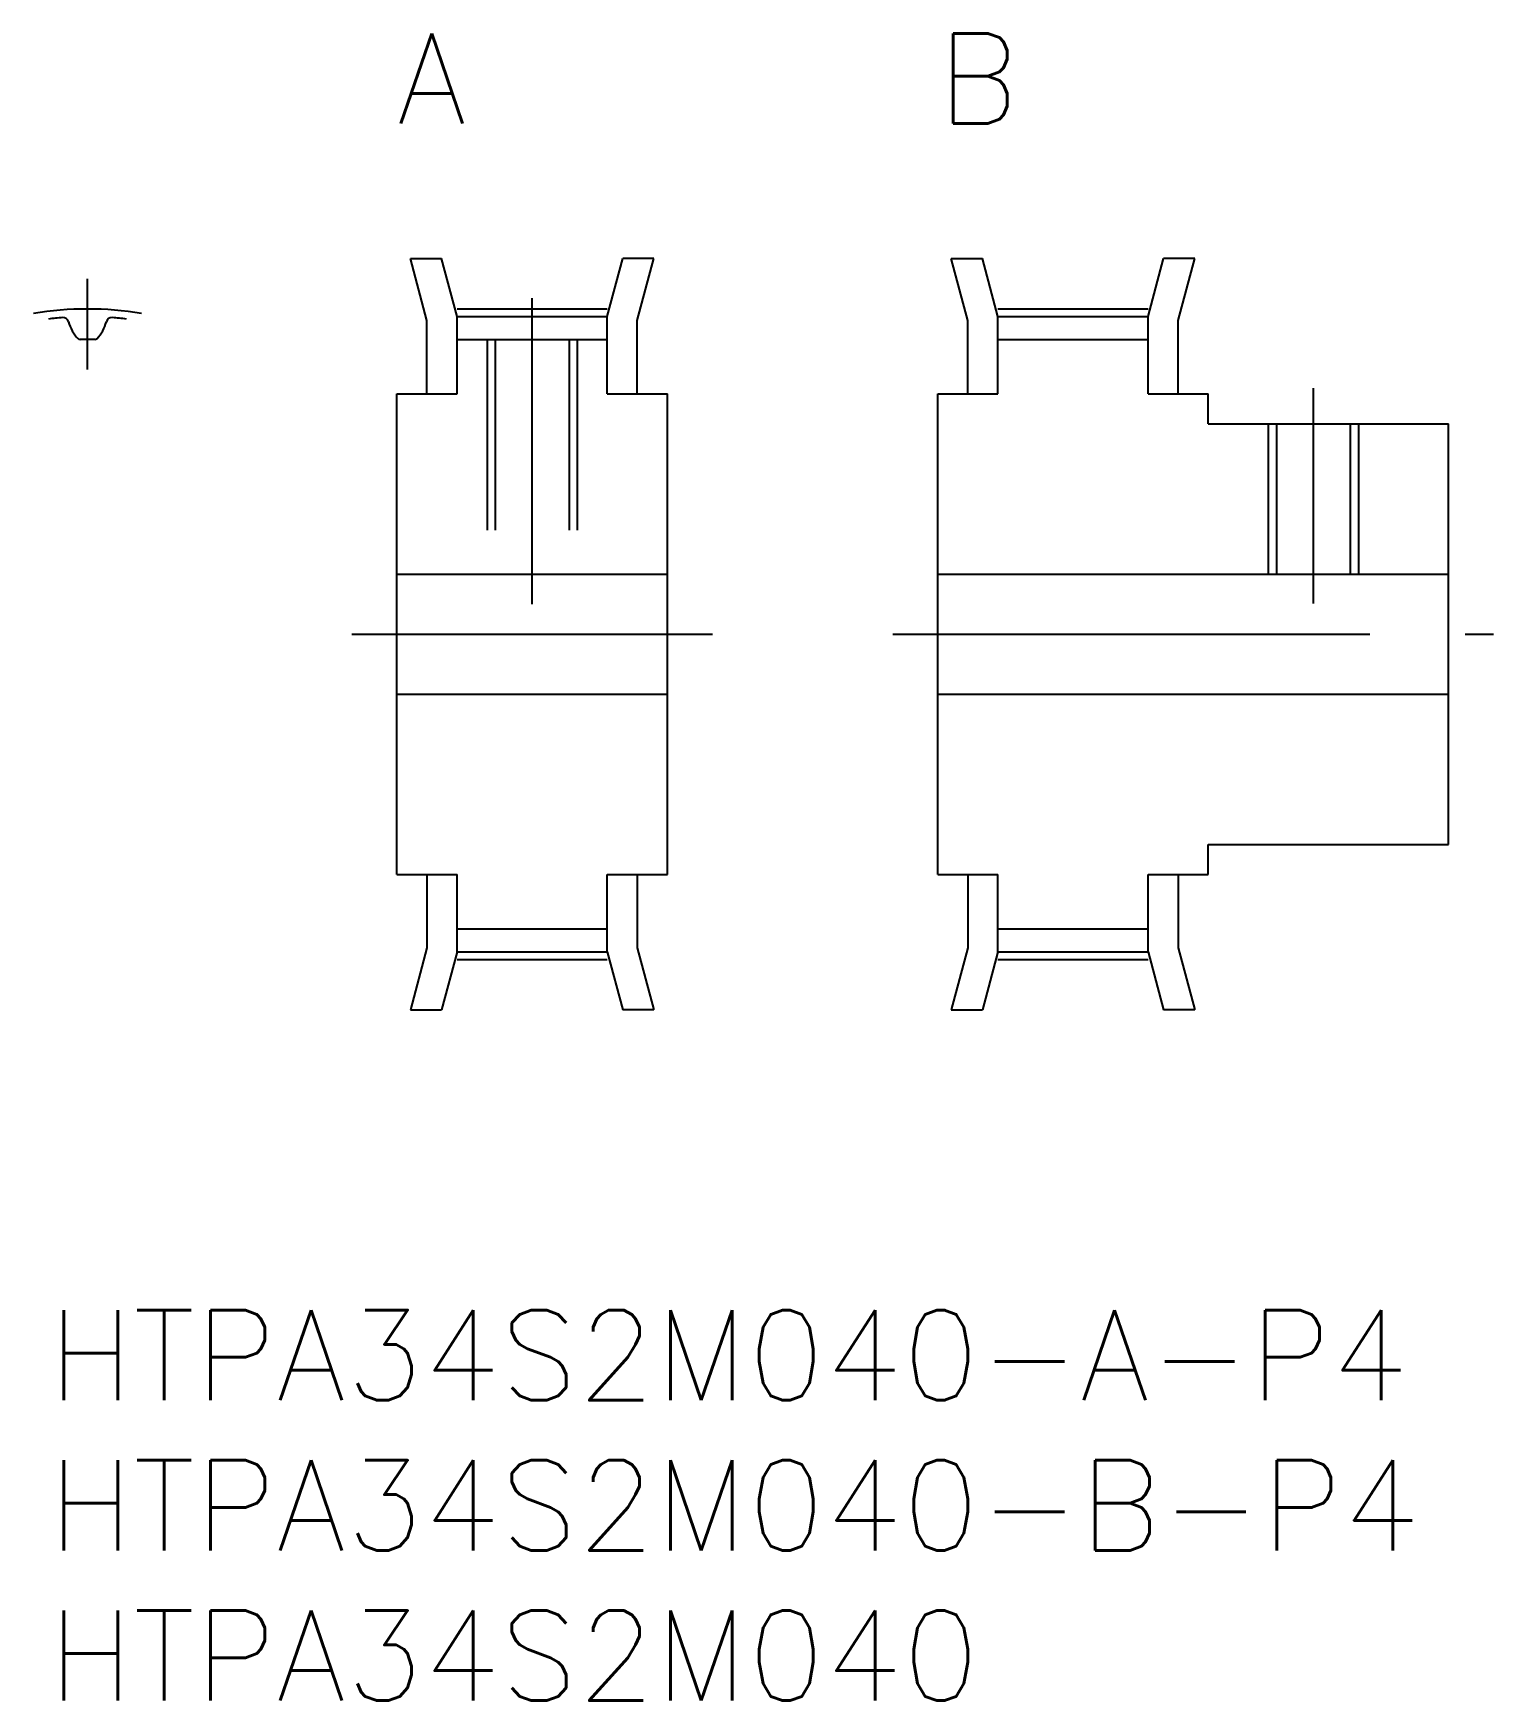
# Model space of a CAD drawing. Extents: x -0.5 to 48.1, y -13 to 42.5.
import ezdxf

# ---------------------------------------------------------------- set-up
doc = ezdxf.new("R2010")
doc.units = 0
doc.header["$LTSCALE"] = 0.5
doc.linetypes.add('CENTER', pattern=[50.8, 31.75, -6.35, 6.35, -6.35])
doc.linetypes.add('DASHED', pattern=[19.05, 12.7, -6.35])
for name, color, linetype in [('MSM_CENTER', 1, 'CENTER'), ('MSM_CONTINUOUS', 7, 'CONTINUOUS'), ('MSM_DASHED', 4, 'DASHED'), ('MSM_PART_NUMBER', 7, 'CONTINUOUS')]:
    doc.layers.add(name, color=color, linetype=linetype)
doc.styles.get("Standard").update_dxf_attribs({"font": 'txt.shx', "height": 1, "bigfont": 'bigfont.shx'})

# ---------------------------------------------------------------- blocks, each defined once
blk = doc.blocks.new('*U13')
at = {"layer": 'MSM_PART_NUMBER'}
blk.add_text('HTPA34S2M040-A-P4', height=3, dxfattribs=at).set_placement((0, -3))
blk = doc.blocks.new('*U14')
at = {"layer": 'MSM_PART_NUMBER'}
blk.add_text('HTPA34S2M040-B-P4', height=3, dxfattribs=at).set_placement((0, -8))
blk = doc.blocks.new('*U15')
at = {"layer": 'MSM_PART_NUMBER'}
blk.add_text('HTPA34S2M040', height=3, dxfattribs=at).set_placement((0, -13))

msp = doc.modelspace()

# ---------------------------------------------------------------- linework, layer by layer
at = {"layer": 'MSM_CENTER'}
for p, q in [((1.3, 31.31), (1.3, 34.324)), ((13.6, 33.325), (18.6, 33.325)), ((16.1, 23.5), (16.1, 33.685)), ((31.6, 33.325), (36.6, 33.325)), ((42.1, 23.525), (42.1, 30.693)), ((10.1, 22.5), (22.1, 22.5)), ((28.1, 22.5), (48.1, 22.5)), ((13.6, 11.675), (18.6, 11.675)), ((31.6, 11.675), (36.6, 11.675))]:
    msp.add_line(p, q, dxfattribs=at)
msp.add_arc((1.3, 22.5), 10.824, 80.4274, 99.5726, dxfattribs=at)
at = {"layer": 'MSM_CONTINUOUS'}
for p, q in [((12.048, 35), (13.083, 35)), ((12.6, 32.938), (12.048, 35)), ((13.6, 33.07), (13.083, 35)), ((18.6, 33.07), (19.117, 35)), ((20.152, 35), (19.117, 35)), ((19.6, 32.938), (20.152, 35)), ((30.6, 32.938), (30.048, 35)), ((30.048, 35), (31.083, 35)), ((31.6, 33.07), (31.083, 35)), ((36.6, 33.07), (37.117, 35)), ((38.152, 35), (37.117, 35)), ((37.6, 32.938), (38.152, 35)), ((12.6, 30.5), (12.6, 32.938)), ((13.6, 33.07), (18.6, 33.07)), ((13.6, 30.5), (13.6, 33.07)), ((18.6, 30.5), (18.6, 33.07)), ((19.6, 30.5), (19.6, 32.938)), ((30.6, 30.5), (30.6, 32.938)), ((31.6, 30.5), (31.6, 33.07)), ((31.6, 33.07), (36.6, 33.07)), ((36.6, 30.5), (36.6, 33.07)), ((37.6, 30.5), (37.6, 32.938)), ((13.6, 32.31), (18.6, 32.31)), ((31.6, 32.31), (36.6, 32.31)), ((11.6, 14.5), (11.6, 30.5)), ((11.6, 30.5), (13.6, 30.5)), ((18.6, 30.5), (20.6, 30.5)), ((20.6, 14.5), (20.6, 30.5)), ((29.6, 14.5), (29.6, 30.5)), ((29.6, 30.5), (31.6, 30.5)), ((36.6, 30.5), (38.6, 30.5)), ((38.6, 29.5), (38.6, 30.5)), ((38.6, 29.5), (46.6, 29.5)), ((46.6, 15.5), (46.6, 29.5)), ((11.6, 24.5), (20.6, 24.5)), ((29.6, 24.5), (46.6, 24.5)), ((46.6, 22.5), (46.6, 22.5)), ((11.6, 20.5), (20.6, 20.5)), ((29.6, 20.5), (46.6, 20.5)), ((46.6, 19.5), (46.6, 19.5)), ((38.6, 15.5), (46.6, 15.5)), ((38.6, 14.5), (38.6, 15.5)), ((11.6, 14.5), (13.6, 14.5)), ((12.6, 14.5), (12.6, 12.062)), ((13.6, 11.93), (13.6, 14.5)), ((18.6, 11.93), (18.6, 14.5)), ((18.6, 14.5), (20.6, 14.5)), ((19.6, 14.5), (19.6, 12.062)), ((29.6, 14.5), (31.6, 14.5)), ((30.6, 14.5), (30.6, 12.062)), ((31.6, 11.93), (31.6, 14.5)), ((36.6, 14.5), (38.6, 14.5)), ((36.6, 11.93), (36.6, 14.5)), ((37.6, 14.5), (37.6, 12.062)), ((13.6, 12.69), (18.6, 12.69)), ((31.6, 12.69), (36.6, 12.69)), ((12.6, 12.062), (12.048, 10)), ((13.6, 11.93), (13.083, 10)), ((13.6, 11.93), (18.6, 11.93)), ((18.6, 11.93), (19.117, 10)), ((19.6, 12.062), (20.152, 10)), ((30.6, 12.062), (30.048, 10)), ((31.6, 11.93), (31.083, 10)), ((31.6, 11.93), (36.6, 11.93)), ((36.6, 11.93), (37.117, 10)), ((37.6, 12.062), (38.152, 10)), ((12.048, 10), (13.083, 10)), ((20.152, 10), (19.117, 10)), ((30.048, 10), (31.083, 10)), ((38.152, 10), (37.117, 10))]:
    msp.add_line(p, q, dxfattribs=at)
for centre, radius, start, end in [((1.3, 22.5), 10.57, 94.4917, 97.0647), ((0.487, 32.848), 0.19, 15.0693, 94.4917), ((1.95, 33.242), 1.325, 195.0693, 222.9752), ((0.65, 33.242), 1.325, 317.0248, 344.9307), ((2.113, 32.848), 0.19, 85.5083, 164.9307), ((1.3, 22.5), 10.57, 82.9353, 85.5083), ((1.054, 32.407), 0.1, 222.9752, 271.424), ((1.3, 22.5), 9.81, 88.576, 91.424), ((1.546, 32.407), 0.1, 268.576, 317.0248)]:
    msp.add_arc(centre, radius, start, end, dxfattribs=at)
at = {"layer": 'MSM_DASHED'}
for p, q in [((14.6, 32.31), (14.6, 24.5)), ((14.87, 32.31), (14.87, 24.5)), ((17.329, 32.31), (17.329, 24.5)), ((17.6, 32.31), (17.6, 24.5)), ((40.6, 29.5), (40.6, 24.5)), ((40.87, 29.5), (40.87, 24.5)), ((43.329, 29.5), (43.329, 24.5)), ((43.6, 29.5), (43.6, 24.5))]:
    msp.add_line(p, q, dxfattribs=at)

# ---------------------------------------------------------------- block references
at = {"layer": 'MSM_CONTINUOUS'}
for name in ['*U13', '*U14', '*U15']:
    msp.add_blockref(name, (0, 0), dxfattribs=at)

# ---------------------------------------------------------------- texts
at = {"layer": 'MSM_PART_NUMBER'}
for s, p in [('A', (11.6, 39.5)), ('B', (29.6, 39.5))]:
    msp.add_text(s, height=3, dxfattribs=at).set_placement(p)

doc.saveas('drawing.dxf')
